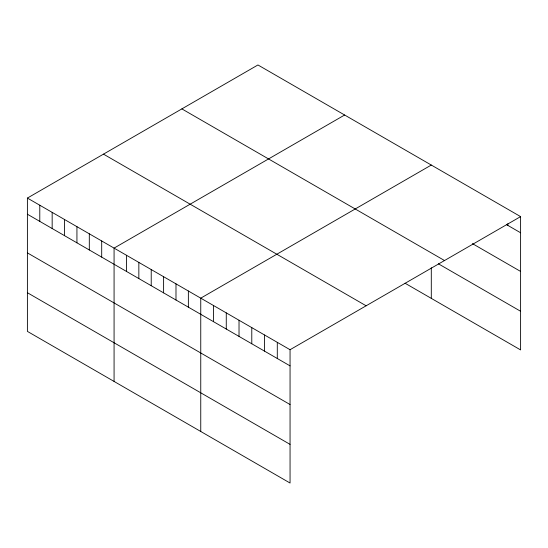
<?xml version="1.0" encoding="UTF-8"?>
<svg xmlns="http://www.w3.org/2000/svg" width="548" height="548" viewBox="0 0 548 548"><rect width="100%" height="100%" fill="white"/><g stroke="black" fill="none" stroke-linecap="round" stroke-linejoin="round"><path stroke-width="0.82" d="M27.4 198.075L290.056 349.713L290.056 483.035L27.4 331.389L27.4 198.075L257.944 64.965L520.6 216.611L520.6 349.925L405.075 283.234M344.624 115.012L114.073 248.114L114.073 381.429M431.297 165.051L200.753 298.153L200.753 431.475M290.056 349.713L520.6 216.611M506.427 224.584L520.6 232.763M472.403 243.607L520.6 271.431M181.868 108.894L444.517 260.533M438.386 263.8L520.6 311.264M103.483 154.146L366.133 305.791M27.4 214.227L290.056 365.872M27.4 252.888L290.056 404.534M27.4 292.728L290.056 444.366M507.845 223.7L507.845 225.399M431.297 267.76L431.297 298.372M277.295 342.349L277.295 358.502M264.54 334.986L264.54 351.138M251.785 327.615L251.785 343.774M239.024 320.251L239.024 336.41M226.269 312.887L226.269 329.04M213.508 305.524L213.508 321.676M188.368 291.009L188.368 307.161M175.99 283.857L175.99 300.016M163.605 276.713L163.605 292.865M151.221 269.561L151.221 285.714M138.843 262.41L138.843 278.569M126.458 255.265L126.458 271.418M101.695 240.962L101.695 257.122M89.31 233.818L89.31 249.97M76.932 226.667L76.932 242.826M64.548 219.522L64.548 235.674M52.163 212.371L52.163 228.523M39.785 205.219L39.785 221.378"/></g></svg>
